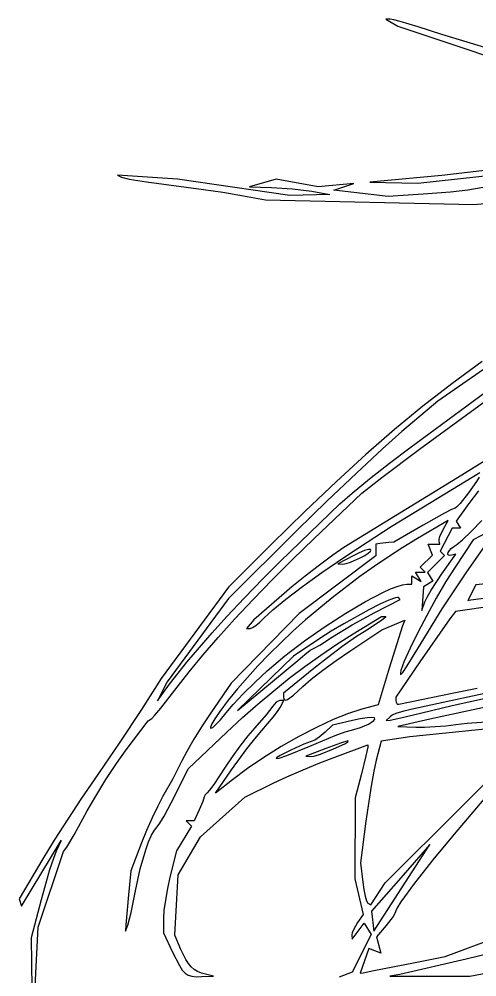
# Model space of a CAD drawing. Header units: millimetres. Extents: x -1.09 to 1.23, y -1.15 to 1.07.
# Drawn here: x -1.088 to -0.738, y -0.662 to 0.07 of the extents above; entities that cross this region are included whole.
import ezdxf

# ---------------------------------------------------------------- set-up
doc = ezdxf.new("R2010")
doc.units = ezdxf.units.MM
doc.header["$MEASUREMENT"] = 0

msp = doc.modelspace()

# ---------------------------------------------------------------- linework, layer by layer
at = {"flags": 128}
for points in [[(-0.692846, 0.036878), (-0.7644, 0.058567), (-0.782522, 0.064516), (-0.796297, 0.068691), (-0.801248, 0.069939), (-0.803968, 0.070373), (-0.807292, 0.070279), (-0.7981, 0.065024), (-0.678283, 0.025012)], [(-0.681679, -0.039308), (-0.7644, -0.049078), (-0.819547, -0.054322), (-0.782782, -0.055093), (-0.675551, -0.043133)], [(-0.731426, -0.058049), (-0.744485, -0.060194), (-0.757736, -0.061835), (-0.778837, -0.063461), (-0.805529, -0.065077), (-0.84712, -0.060327), (-0.831801, -0.055248), (-0.859019, -0.057785), (-0.891239, -0.051829), (-0.911458, -0.057658), (-0.894608, -0.058162), (-0.878657, -0.059238), (-0.863971, -0.061118), (-0.850184, -0.063571), (-0.880821, -0.064324), (-0.966605, -0.051884), (-1.012561, -0.048966), (-1.009498, -0.05045), (-1.003493, -0.051864), (-0.990349, -0.053978), (-0.946691, -0.059704), (-0.932004, -0.061809), (-0.916054, -0.064533), (-0.899203, -0.067697), (-0.73989, -0.071263), (-0.701593, -0.067728)], [(-0.733546, -0.191271), (-0.756735, -0.208261), (-0.778894, -0.225418), (-0.800617, -0.243241), (-0.822494, -0.262231), (-0.845119, -0.282888), (-0.869083, -0.305711), (-0.894978, -0.3312), (-0.927549, -0.363687), (-0.978968, -0.433517), (-0.994233, -0.457262), (-1.011167, -0.482806), (-1.030445, -0.510877), (-1.04001, -0.524884), (-1.050571, -0.540942), (-1.060842, -0.557068), (-1.069542, -0.57128), (-1.087692, -0.601812), (-1.085834, -0.607389), (-1.055453, -0.5574), (-1.05939, -0.565533), (-1.061515, -0.570984), (-1.064389, -0.579815), (-1.070879, -0.602732), (-1.078431, -0.631798), (-1.077409, -0.709252), (-1.073154, -0.623468), (-1.053732, -0.565657), (-1.051226, -0.562393), (-1.045599, -0.552889), (-1.035589, -0.53462), (-1.029173, -0.523353), (-1.021412, -0.510792), (-1.013284, -0.498472), (-1.005767, -0.487923), (-0.989078, -0.465735), (-0.986243, -0.463983), (-0.983843, -0.461566), (-0.979405, -0.456278), (-0.966947, -0.440215), (-0.95778, -0.428402), (-0.947269, -0.415666), (-0.935529, -0.402133), (-0.922676, -0.387928), (-0.908824, -0.373176), (-0.894091, -0.358002), (-0.87859, -0.342532), (-0.862439, -0.32689), (-0.825674, -0.291811), (-0.810246, -0.279944), (-0.781604, -0.258186), (-0.752145, -0.236842), (-0.729435, -0.220339)], [(-0.726103, -0.19272), (-0.767463, -0.221619), (-0.794966, -0.244847), (-0.809794, -0.257976), (-0.829837, -0.276552), (-0.852466, -0.298103), (-0.875055, -0.320159), (-0.927641, -0.372243), (-0.974399, -0.435949), (-0.981924, -0.45065), (-0.972733, -0.437866), (-0.959388, -0.421077), (-0.94021, -0.398663)], [(-0.94021, -0.398663), (-0.928882, -0.386185), (-0.915286, -0.371743), (-0.901131, -0.357124), (-0.888127, -0.34412), (-0.842525, -0.300116), (-0.833081, -0.291812), (-0.819824, -0.280942), (-0.804514, -0.268916), (-0.788909, -0.257145), (-0.726103, -0.210849)], [(-0.718754, -0.259172), (-0.749098, -0.278229), (-0.784095, -0.29956), (-0.839359, -0.333505), (-0.847754, -0.339264), (-0.858081, -0.346817), (-0.86903, -0.355183), (-0.879289, -0.363381), (-0.908104, -0.388742), (-0.91394, -0.395221), (-0.910935, -0.395221), (-0.909189, -0.394603), (-0.906655, -0.392923), (-0.903673, -0.390436), (-0.900582, -0.387398), (-0.893787, -0.381036), (-0.883779, -0.372874), (-0.871062, -0.363267), (-0.856137, -0.352566), (-0.839506, -0.341123), (-0.821671, -0.32929), (-0.803134, -0.317421), (-0.784397, -0.305867), (-0.735294, -0.2762)], [(-0.736022, -0.279705), (-0.737958, -0.282977), (-0.743987, -0.291579), (-0.750434, -0.299646), (-0.752894, -0.30225), (-0.754354, -0.303243), (-0.756972, -0.304296), (-0.762465, -0.307114), (-0.778864, -0.31633), (-0.801164, -0.32935), (-0.804994, -0.329657), (-0.811887, -0.330423), (-0.814951, -0.330882), (-0.814951, -0.339705), (-0.873467, -0.38388), (-0.925607, -0.437192), (-0.941121, -0.459864), (-0.947665, -0.469755), (-0.954016, -0.479927), (-0.959448, -0.489181), (-0.963235, -0.496324), (-0.970285, -0.51011), (-0.977964, -0.523897), (-0.981755, -0.530942), (-0.986067, -0.539934), (-0.990372, -0.549715), (-0.994137, -0.55913), (-1.002182, -0.580576), (-1.003978, -0.598768), (-1.006083, -0.621746), (-1.006391, -0.626532), (-1.004473, -0.621936), (-1.001992, -0.612391), (-0.998721, -0.595895), (-0.995125, -0.579021), (-0.990905, -0.564394), (-0.98869, -0.558311), (-0.986475, -0.553254), (-0.984311, -0.549379), (-0.982251, -0.546839), (-0.980124, -0.544009), (-0.976839, -0.538597), (-0.968589, -0.523134), (-0.958318, -0.502528), (-0.928761, -0.474493), (-0.916769, -0.463365), (-0.904863, -0.452815), (-0.892988, -0.442802), (-0.881092, -0.433285), (-0.869122, -0.424222), (-0.857024, -0.415572), (-0.844746, -0.407293), (-0.832233, -0.399344), (-0.810637, -0.386029), (-0.807613, -0.386029), (-0.807359, -0.386242), (-0.807804, -0.386852), (-0.810562, -0.389092), (-0.8219, -0.396454), (-0.830445, -0.401991), (-0.840913, -0.409362), (-0.851978, -0.417604), (-0.862314, -0.425756), (-0.885417, -0.444634), (-0.885417, -0.447501), (-0.885262, -0.449024), (-0.884754, -0.449899), (-0.883828, -0.450091), (-0.882419, -0.449566), (-0.877894, -0.446225), (-0.870659, -0.439597), (-0.864344, -0.434134), (-0.85549, -0.427221), (-0.845272, -0.419743), (-0.834865, -0.412588), (-0.810355, -0.396348), (-0.792772, -0.38889), (-0.794425, -0.393198), (-0.804631, -0.42554), (-0.813184, -0.453574), (-0.825556, -0.45685), (-0.8359, -0.460161), (-0.847659, -0.464914), (-0.860413, -0.470879), (-0.873745, -0.477827), (-0.887234, -0.485531), (-0.900463, -0.49376), (-0.913012, -0.502286), (-0.924462, -0.510881), (-0.937466, -0.521216), (-0.92538, -0.503408), (-0.913595, -0.487232), (-0.907481, -0.479509), (-0.902232, -0.473346), (-0.893544, -0.463116), (-0.890218, -0.458778), (-0.888186, -0.455729), (-0.885201, -0.450368), (-0.88822, -0.450368), (-0.889586, -0.450709), (-0.891072, -0.451639), (-0.8925, -0.453014), (-0.89369, -0.454694), (-0.89875, -0.461341), (-0.907475, -0.471245), (-0.912775, -0.477406), (-0.918824, -0.485142), (-0.924877, -0.493465), (-0.93019, -0.501386), (-0.938892, -0.514489), (-0.942058, -0.518825), (-0.943837, -0.520833), (-0.945442, -0.522365), (-0.946115, -0.523897), (-0.94725, -0.527454), (-0.949963, -0.533854), (-0.953802, -0.542279), (-0.959967, -0.542279), (-0.955964, -0.546283), (-0.967437, -0.565257), (-0.972383, -0.585367), (-0.974303, -0.59406), (-0.975876, -0.602863), (-0.976938, -0.610749), (-0.977328, -0.616689), (-0.977328, -0.6279), (-0.970435, -0.642534), (-0.965164, -0.652916), (-0.96293, -0.656288), (-0.960712, -0.658661), (-0.95832, -0.660195), (-0.955568, -0.66105), (-0.952265, -0.661386), (-0.948223, -0.661362), (-0.939032, -0.661054), (-0.945159, -0.659548), (-0.948368, -0.65859), (-0.951208, -0.657352), (-0.953742, -0.655773), (-0.956032, -0.653789), (-0.958139, -0.651338), (-0.960125, -0.648358), (-0.963982, -0.640563), (-0.968665, -0.629596), (-0.96617, -0.583537), (-0.949137, -0.554474), (-0.915147, -0.524179), (-0.893389, -0.513476), (-0.882946, -0.508589), (-0.870597, -0.503193), (-0.857885, -0.497944), (-0.846354, -0.493498), (-0.821078, -0.484223), (-0.821078, -0.486001), (-0.822486, -0.492691), (-0.825871, -0.506276), (-0.830664, -0.524772), (-0.830899, -0.586703), (-0.824551, -0.613825), (-0.828942, -0.620094), (-0.832015, -0.625446), (-0.832927, -0.627794), (-0.833236, -0.629511), (-0.833138, -0.632659), (-0.8239, -0.620434), (-0.818485, -0.629196), (-0.833049, -0.657936), (-0.843026, -0.661765)], [(-0.736374, -0.290096), (-0.743931, -0.299862), (-0.753565, -0.313265), (-0.750251, -0.318627), (-0.756583, -0.318627), (-0.765687, -0.336233), (-0.762357, -0.339563), (-0.775346, -0.352552), (-0.771274, -0.359141), (-0.778424, -0.36356), (-0.779718, -0.381434), (-0.777357, -0.37499), (-0.775606, -0.371304), (-0.772585, -0.366032), (-0.76443, -0.353544)], [(-0.897929, -0.427621), (-0.884488, -0.416297), (-0.869429, -0.404828), (-0.853575, -0.393724), (-0.83775, -0.383494), (-0.822777, -0.374649), (-0.80948, -0.367699), (-0.803717, -0.365093), (-0.798682, -0.363153), (-0.794478, -0.361941), (-0.791207, -0.361522), (-0.787377, -0.36152), (-0.787377, -0.355031), (-0.780303, -0.359403), (-0.784675, -0.352328), (-0.777165, -0.352328), (-0.780958, -0.348535), (-0.771706, -0.339283), (-0.77493, -0.330882), (-0.765931, -0.330882), (-0.766582, -0.328585), (-0.766539, -0.327158), (-0.765939, -0.324974), (-0.763478, -0.319519), (-0.759723, -0.312751), (-0.783043, -0.326539), (-0.794177, -0.333315), (-0.805261, -0.340442), (-0.816257, -0.347887), (-0.827128, -0.355618), (-0.848346, -0.371805), (-0.868618, -0.388743), (-0.878305, -0.397412), (-0.887644, -0.406171), (-0.896597, -0.414988), (-0.905127, -0.423829), (-0.913198, -0.432663), (-0.92077, -0.441457), (-0.927809, -0.450177), (-0.934275, -0.458793), (-0.937986, -0.464218), (-0.94029, -0.468159), (-0.941275, -0.470598), (-0.9413, -0.471249), (-0.941029, -0.471519), (-0.93964, -0.470906), (-0.937196, -0.468742), (-0.933785, -0.46501), (-0.929496, -0.459693), (-0.924123, -0.453413), (-0.916381, -0.445273), (-0.907304, -0.436324), (-0.897929, -0.427621)], [(-0.76443, -0.353544), (-0.753865, -0.338542), (-0.756834, -0.339308), (-0.75858, -0.339534), (-0.759584, -0.339186), (-0.759898, -0.33837), (-0.759573, -0.337194), (-0.75866, -0.335768), (-0.757211, -0.334198), (-0.755277, -0.332593), (-0.752911, -0.331061), (-0.748602, -0.327657), (-0.741967, -0.321284), (-0.733911, -0.312854)], [(-0.745739, -0.352713), (-0.725845, -0.323991), (-0.727244, -0.322593), (-0.728254, -0.322301), (-0.729973, -0.322538), (-0.732159, -0.323246), (-0.734571, -0.324368), (-0.740501, -0.327542), (-0.754364, -0.34836), (-0.761345, -0.3594), (-0.768723, -0.372006), (-0.776046, -0.385286), (-0.782861, -0.398346), (-0.788715, -0.410293), (-0.793157, -0.420234), (-0.795732, -0.427274), (-0.796179, -0.429428), (-0.79599, -0.430522), (-0.79547, -0.430231), (-0.794408, -0.428969), (-0.790914, -0.423928), (-0.78026, -0.406529), (-0.764086, -0.380369), (-0.745739, -0.352713)], [(-0.840075, -0.346066), (-0.837564, -0.345723), (-0.834265, -0.344691), (-0.826805, -0.341344), (-0.823396, -0.339423), (-0.820704, -0.337599), (-0.819104, -0.33607), (-0.818831, -0.335476), (-0.818973, -0.335031), (-0.820495, -0.334928), (-0.823511, -0.335777), (-0.827585, -0.337425), (-0.832278, -0.339717), (-0.844056, -0.34593), (-0.840075, -0.346066)], [(-0.720752, -0.360014), (-0.73838, -0.361963), (-0.744701, -0.373775), (-0.742295, -0.373347), (-0.709252, -0.369101)], [(-0.869332, -0.415127), (-0.865141, -0.411887), (-0.862592, -0.410539), (-0.857749, -0.407953), (-0.84804, -0.401735), (-0.833072, -0.392593), (-0.815585, -0.382974), (-0.796305, -0.373017), (-0.797659, -0.371663), (-0.798446, -0.371502), (-0.799961, -0.371797), (-0.804887, -0.373603), (-0.811872, -0.376787), (-0.820351, -0.381054), (-0.839524, -0.391658), (-0.849087, -0.397405), (-0.85788, -0.403055), (-0.877832, -0.416413), (-0.92065, -0.458027), (-0.874694, -0.419714), (-0.869332, -0.415127)], [(-0.724004, -0.377916), (-0.754075, -0.382339), (-0.758425, -0.388014), (-0.781204, -0.42068), (-0.799632, -0.447672), (-0.799632, -0.450551), (-0.799451, -0.451644), (-0.798957, -0.452491), (-0.798227, -0.453008), (-0.797335, -0.453111), (-0.755208, -0.444377), (-0.737447, -0.440829)], [(-0.710656, -0.465989), (-0.684487, -0.465686), (-0.657923, -0.43862), (-0.682056, -0.444286), (-0.727635, -0.454524), (-0.773591, -0.464673), (-0.7981, -0.470252), (-0.784314, -0.47067), (-0.777631, -0.470643), (-0.769627, -0.47026), (-0.761307, -0.469588), (-0.753676, -0.46869), (-0.745069, -0.467735), (-0.734088, -0.466908), (-0.710656, -0.465989)], [(-0.731031, -0.448444), (-0.70379, -0.442708), (-0.712725, -0.440943), (-0.785846, -0.456807), (-0.793505, -0.458366), (-0.799769, -0.460313), (-0.80234, -0.461564), (-0.804075, -0.462806), (-0.806985, -0.465686), (-0.804075, -0.465407), (-0.795719, -0.463602), (-0.779718, -0.459654), (-0.75657, -0.454103), (-0.731031, -0.448444)], [(-0.833625, -0.472965), (-0.82658, -0.471006), (-0.820494, -0.468353), (-0.818189, -0.466968), (-0.81658, -0.465654), (-0.815818, -0.464491), (-0.816055, -0.463561), (-0.817883, -0.463215), (-0.821655, -0.463478), (-0.826822, -0.464283), (-0.832832, -0.465566), (-0.847979, -0.4692), (-0.853677, -0.474508), (-0.858365, -0.478459), (-0.861633, -0.480503), (-0.870014, -0.483673), (-0.879999, -0.488181), (-0.888182, -0.492391), (-0.890533, -0.493874), (-0.891157, -0.494669), (-0.88874, -0.494307), (-0.883087, -0.492395), (-0.865447, -0.485166), (-0.846012, -0.477145), (-0.838416, -0.474375), (-0.833625, -0.472965)], [(-0.749381, -0.531556), (-0.690883, -0.473346), (-0.721507, -0.471303), (-0.788909, -0.478151), (-0.810821, -0.481363), (-0.814574, -0.496007), (-0.81636, -0.50421), (-0.818449, -0.51572), (-0.822495, -0.54255), (-0.826663, -0.574449), (-0.824996, -0.589072), (-0.824166, -0.594863), (-0.823137, -0.599821), (-0.82204, -0.603419), (-0.821007, -0.60513), (-0.818685, -0.606565), (-0.807878, -0.589767), (-0.749381, -0.531556)], [(-0.836397, -0.481255), (-0.841979, -0.482839), (-0.853248, -0.486992), (-0.868566, -0.492973), (-0.863971, -0.493036), (-0.861406, -0.492568), (-0.857372, -0.491294), (-0.847334, -0.487364), (-0.83872, -0.483325), (-0.836468, -0.481914), (-0.836122, -0.481474), (-0.836397, -0.481255)], [(-0.730699, -0.523823), (-0.752267, -0.549136), (-0.770263, -0.570774), (-0.785368, -0.589889), (-0.795763, -0.604106), (-0.798627, -0.608635), (-0.799632, -0.611049), (-0.800216, -0.612652), (-0.801804, -0.615285), (-0.807026, -0.622179), (-0.81442, -0.630966), (-0.811149, -0.643473), (-0.820348, -0.639943), (-0.826887, -0.658701), (-0.824749, -0.658346), (-0.816483, -0.656688), (-0.786162, -0.650732)], [(-0.795884, -0.585735), (-0.818178, -0.611213), (-0.816483, -0.626532), (-0.773591, -0.560256), (-0.795884, -0.585735)], [(-0.786162, -0.650732), (-0.76197, -0.646078), (-0.731015, -0.634386)], [(-0.727962, -0.643537), (-0.745945, -0.648013), (-0.796569, -0.6596), (-0.804228, -0.66093), (-0.742953, -0.661084), (-0.653995, -0.644098)]]:
    msp.add_lwpolyline(points, dxfattribs=at)

doc.saveas('drawing.dxf')
